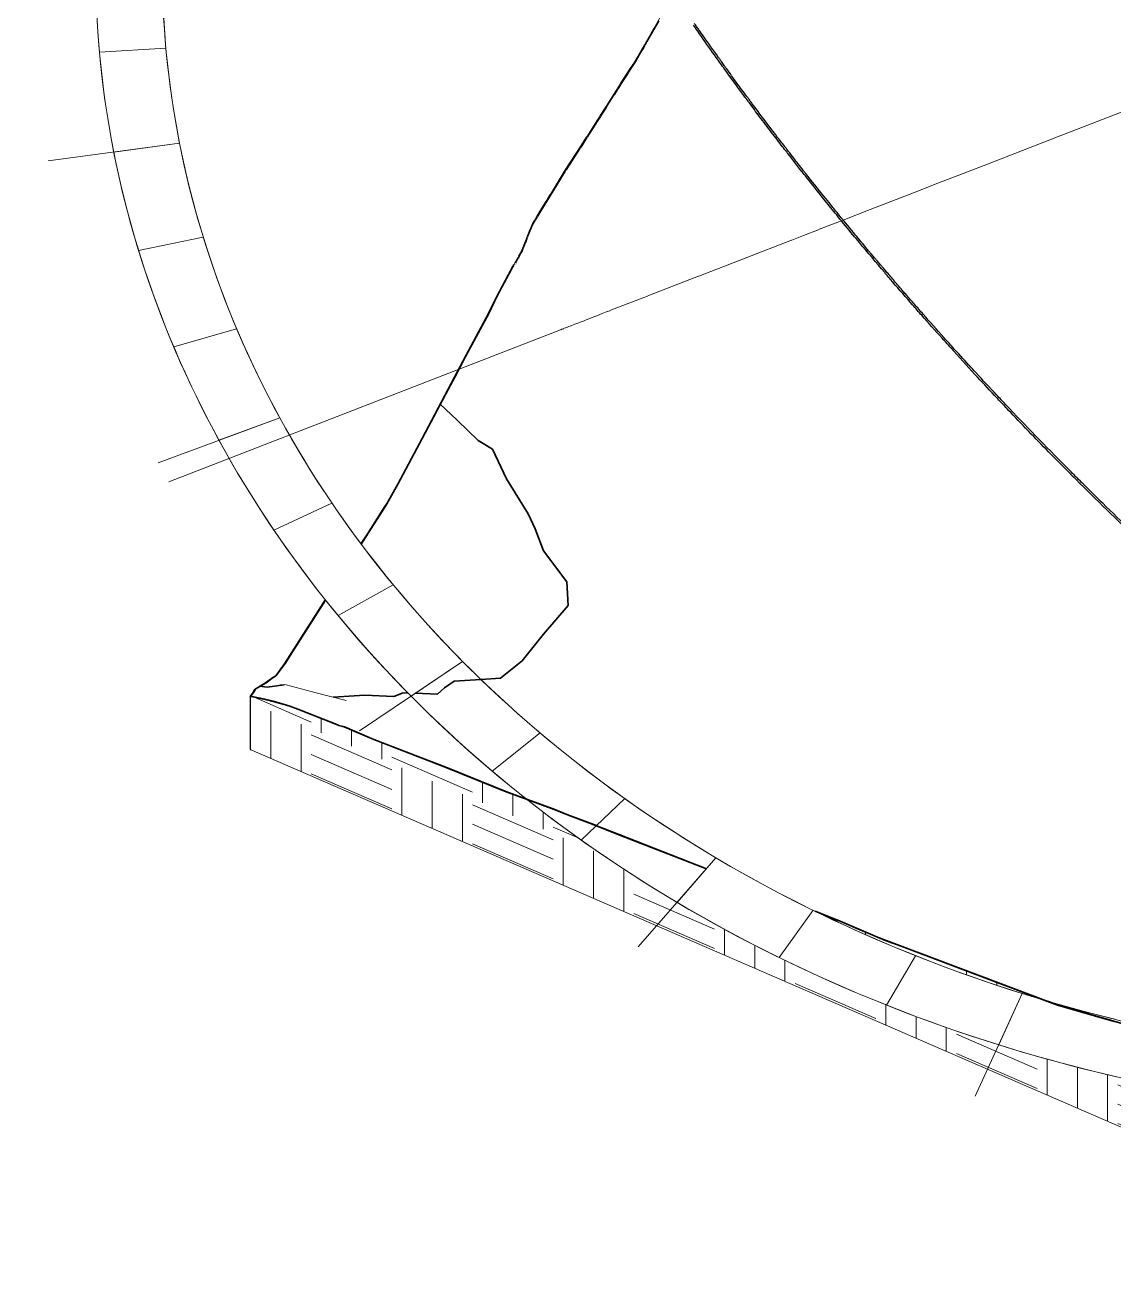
# Model space of a CAD drawing. Header units: millimetres. Extents: x -35445 to 232012, y -57203 to 42724.
# Drawn here: x 130031 to 167959, y -46527 to -2788 of the extents above; entities that cross this region are included whole.
import ezdxf

# ---------------------------------------------------------------- set-up
doc = ezdxf.new("R2010")
doc.units = ezdxf.units.MM
doc.layers.add('C-TOPO', color=7, linetype='Continuous', lineweight=9)
doc.layers.add('C-TOPO-MAJR', color=7, linetype='Continuous', lineweight=50)

msp = doc.modelspace()

# ---------------------------------------------------------------- hatches: boundary and pattern name
at = {"layer": 'C-TOPO'}
h = msp.add_hatch(dxfattribs=at)
h.set_pattern_fill('FP_7', color=256, style=0, pattern_type=2)
h.set_pattern_definition([(336.557, (173707.8, -11090.4), (2809.575, 581.39), [3062.35, -3062.35]), (336.557, (173707.8, -10415.5), (2809.575, 581.39), [3062.35, -3062.35]), (336.557, (173707.8, -9740.6), (2809.575, 581.39), [3062.35, -3062.35]), (90, (174059, -9668), (-2809.57, 3018), [1799.7, -1799.7]), (90, (175112.6, -10124.8), (-2809.57, 3018), [1799.7, -1799.7]), (90, (176166.2, -10581.7), (-2809.57, 3018), [1799.7, -1799.7])])
h.paths.add_polyline_path([(180564, -46527), (180564, -41466), (180554, -41483), (180544, -41483), (180544, -46518)])
h.paths.add_polyline_path([(180534, -46513), (180534, -41477), (179757, -41247), (177428, -40455), (176336, -40159), (177849, -40815), (176836, -40748), (175820, -40664), (174807, -40562), (173797, -40443), (172713, -40295), (171759, -40147), (170787, -39981), (169763, -39786), (168803, -39586), (167819, -39364), (166841, -39124), (165869, -38867), (164904, -38594), (163934, -38301), (162965, -37988), (162052, -37676), (161118, -37337), (160193, -36982), (159277, -36611), (158334, -36209), (157474, -35823), (156588, -35406), (155697, -34965), (154849, -34526), (153997, -34063), (153156, -33586), (152328, -33095), (151512, -32589), (150710, -32070), (149911, -31530), (149145, -30990), (148384, -30430), (147637, -29857), (147546, -29784), (146691, -29468), (144619, -28632), (143592, -28238), (142132, -27669), (141131, -27235), (140919, -27180), (140170, -26883), (139239, -26518), (138606, -26339), (138258, -26255), (137873, -26172), (137873, -28014), (179754, -46175)])
h.paths.add_polyline_path([(165332, -36689), (162965, -35802), (159807, -34607), (158605, -34092), (158326, -33978), (157788, -33769), (158605, -34154), (159459, -34536), (160395, -34934), (161227, -35270), (162076, -35595), (162965, -35918), (163863, -36225), (164768, -36517), (165241, -36662)])

# ---------------------------------------------------------------- linework, layer by layer
at = {"color": 252, "lineweight": 9}
for p, q in [((134935, -3592), (132621, -3733)), ((135410, -6904), (130829, -7518)), ((133120, -7211), (135410, -6904)), ((135410, -6904), (133120, -7211)), ((136234, -10170), (133985, -10640)), ((148686, -13400), (135041, -18699)), ((137400, -13364), (135209, -13994)), ((138900, -16462), (134668, -18032)), ((136784, -17247), (138900, -16462)), ((138900, -16462), (136784, -17247)), ((140721, -19441), (138697, -20375)), ((142851, -22278), (140933, -23353)), ((145273, -24951), (141679, -27369)), ((143476, -26160), (145273, -24951)), ((145273, -24951), (143476, -26160)), ((147969, -27440), (146306, -28773)), ((150917, -29726), (149402, -31174)), ((154096, -31791), (151384, -34894)), ((152740, -33342), (154096, -31791)), ((154096, -31791), (152740, -33342)), ((157482, -33620), (156295, -35263)), ((161048, -35200), (160040, -36921)), ((164768, -36517), (163123, -40092)), ((163945, -38305), (164768, -36517)), ((164768, -36517), (163945, -38305))]:
    msp.add_line(p, q, dxfattribs=at)
at = {"color": 254, "lineweight": 9}
for p, q in [((173291, -3844), (165992, -6678)), ((165991, -6679), (163553, -7626)), ((163551, -7626), (162006, -8226)), ((162003, -8227), (160977, -8626)), ((160975, -8627), (159472, -9211)), ((159468, -9212), (158529, -9577)), ((157692, -9902), (157150, -10112)), ((157797, -9861), (157696, -9900)), ((157851, -9840), (157801, -9859)), ((158010, -9778), (157854, -9839)), ((156732, -10275), (153501, -11529)), ((157148, -10113), (156736, -10273)), ((153183, -11653), (151720, -12221)), ((153491, -11533), (153185, -11652)), ((151716, -12223), (151000, -12501)), ((150998, -12501), (150404, -12732)), ((149502, -13082), (149327, -13151)), ((149758, -12983), (149512, -13078)), ((149871, -12939), (149758, -12983)), ((149944, -12911), (149878, -12937)), ((150131, -12838), (149950, -12908)), ((150311, -12768), (150134, -12837)), ((150400, -12734), (150317, -12766)), ((148704, -13392), (148693, -13397)), ((148728, -13383), (148719, -13387)), ((148737, -13380), (148729, -13383)), ((148757, -13372), (148744, -13377)), ((148783, -13362), (148767, -13368)), ((148799, -13355), (148783, -13362)), ((148813, -13350), (148805, -13353)), ((148826, -13345), (148818, -13348)), ((148848, -13336), (148831, -13343)), ((148885, -13322), (148850, -13336)), ((148916, -13310), (148888, -13321)), ((149000, -13278), (148924, -13307)), ((149009, -13274), (149001, -13277)), ((149061, -13254), (149013, -13272)), ((149176, -13209), (149066, -13252)), ((149322, -13152), (149184, -13206))]:
    msp.add_line(p, q, dxfattribs=at)
at = {"color": 9, "lineweight": 9}
msp.add_line((158529, -9577), (158010, -9778), dxfattribs=at)
at = {"color": 252, "lineweight": 9}
for points in [[(132539, -2614, 0), (132565, -3034, 0), (132597, -3453, 0), (132634, -3873, 0), (132676, -4292, 0), (132723, -4710, 0), (132776, -5128, 0), (132834, -5546, 0), (132898, -5963, 0), (132966, -6380, 0), (133040, -6796, 0), (133120, -7211, 0)], [(135410, -6904, 0), (135335, -6509, 0), (135264, -6112, 0), (135199, -5716, 0), (135138, -5318, 0), (135083, -4921, 0), (135033, -4522, 0), (134987, -4124, 0), (134947, -3725, 0), (134912, -3325, 0), (134882, -2926, 0), (134857, -2526, 0)], [(138900, -16462, 0), (138703, -16096, 0), (138510, -15729, 0), (138322, -15360, 0), (138139, -14989, 0), (137961, -14616, 0), (137787, -14242, 0), (137618, -13867, 0), (137454, -13490, 0), (137294, -13112, 0), (137140, -12732, 0), (136990, -12351, 0), (136845, -11969, 0), (136705, -11586, 0), (136570, -11201, 0), (136440, -10815, 0), (136315, -10428, 0), (136194, -10040, 0), (136079, -9652, 0), (135968, -9262, 0), (135863, -8871, 0), (135762, -8479, 0), (135667, -8086, 0), (135576, -7693, 0), (135491, -7299, 0), (135410, -6904, 0)], [(133120, -7211, 0), (133204, -7626, 0), (133294, -8040, 0), (133389, -8453, 0), (133490, -8865, 0), (133595, -9276, 0), (133706, -9686, 0), (133822, -10096, 0), (133943, -10504, 0), (134070, -10912, 0), (134201, -11318, 0), (134338, -11723, 0), (134480, -12127, 0), (134627, -12529, 0), (134779, -12931, 0), (134936, -13330, 0), (135098, -13729, 0), (135266, -14126, 0), (135438, -14522, 0), (135615, -14916, 0), (135798, -15309, 0), (135985, -15700, 0), (136177, -16089, 0), (136375, -16477, 0), (136577, -16863, 0), (136784, -17247, 0)], [(145273, -24951, 0), (144968, -24639, 0), (144666, -24325, 0), (144369, -24009, 0), (144075, -23690, 0), (143786, -23368, 0), (143501, -23044, 0), (143220, -22717, 0), (142943, -22388, 0), (142670, -22057, 0), (142402, -21723, 0), (142137, -21387, 0), (141877, -21049, 0), (141622, -20708, 0), (141370, -20365, 0), (141123, -20021, 0), (140881, -19674, 0), (140643, -19325, 0), (140409, -18974, 0), (140180, -18620, 0), (139955, -18265, 0), (139735, -17909, 0), (139519, -17550, 0), (139308, -17189, 0), (139102, -16827, 0), (138900, -16462, 0)], [(136784, -17247, 0), (136996, -17630, 0), (137213, -18010, 0), (137434, -18389, 0), (137661, -18766, 0), (137892, -19140, 0), (138128, -19513, 0), (138368, -19884, 0), (138614, -20253, 0), (138864, -20619, 0), (139119, -20983, 0), (139378, -21345, 0), (139642, -21705, 0), (139910, -22063, 0), (140183, -22418, 0), (140461, -22771, 0), (140743, -23121, 0), (141029, -23469, 0), (141320, -23815, 0), (141615, -24158, 0), (141914, -24498, 0), (142218, -24836, 0), (142526, -25171, 0), (142839, -25503, 0), (143155, -25833, 0), (143476, -26160, 0)], [(154096, -31791, 0), (153704, -31555, 0), (153314, -31316, 0), (152927, -31074, 0), (152543, -30828, 0), (152163, -30579, 0), (151785, -30327, 0), (151411, -30071, 0), (151040, -29813, 0), (150673, -29551, 0), (150308, -29286, 0), (149948, -29017, 0), (149590, -28746, 0), (149236, -28472, 0), (148886, -28194, 0), (148539, -27914, 0), (148196, -27630, 0), (147856, -27344, 0), (147520, -27055, 0), (147188, -26762, 0), (146859, -26467, 0), (146534, -26170, 0), (146213, -25869, 0), (145896, -25566, 0), (145583, -25260, 0), (145273, -24951, 0)], [(143476, -26160, 0), (143801, -26484, 0), (144130, -26806, 0), (144463, -27124, 0), (144800, -27440, 0), (145141, -27753, 0), (145486, -28062, 0), (145835, -28369, 0), (146188, -28673, 0), (146545, -28974, 0), (146905, -29271, 0), (147269, -29566, 0), (147637, -29857, 0), (148009, -30145, 0), (148384, -30430, 0), (148763, -30712, 0), (149145, -30990, 0), (149531, -31265, 0), (149921, -31537, 0), (150314, -31805, 0), (150710, -32070, 0), (151109, -32331, 0), (151512, -32589, 0), (151918, -32844, 0), (152328, -33095, 0), (152740, -33342, 0)], [(164768, -36517, 0), (164314, -36373, 0), (163863, -36225, 0), (163413, -36074, 0), (162965, -35918, 0), (162519, -35759, 0), (162076, -35595, 0), (161634, -35428, 0), (161194, -35257, 0), (160757, -35083, 0), (160322, -34904, 0), (159889, -34722, 0), (159459, -34536, 0), (159031, -34347, 0), (158605, -34154, 0), (158182, -33957, 0), (157761, -33756, 0), (157343, -33552, 0), (156928, -33344, 0), (156515, -33133, 0), (156105, -32918, 0), (155697, -32700, 0), (155293, -32478, 0), (154891, -32252, 0), (154492, -32023, 0), (154096, -31791, 0)], [(152740, -33342, 0), (153156, -33586, 0), (153575, -33827, 0), (153997, -34063, 0), (154421, -34296, 0), (154849, -34526, 0), (155280, -34751, 0), (155713, -34973, 0), (156149, -35191, 0), (156588, -35406, 0), (157030, -35616, 0), (157474, -35823, 0), (157921, -36026, 0), (158371, -36225, 0), (158823, -36420, 0), (159277, -36611, 0), (159734, -36799, 0), (160193, -36982, 0), (160655, -37162, 0), (161118, -37337, 0), (161584, -37508, 0), (162052, -37676, 0), (162523, -37839, 0), (162995, -37998, 0), (163469, -38153, 0), (163945, -38305, 0)], [(167990, -37413, 0), (167525, -37297, 0), (167062, -37177, 0), (166600, -37053, 0), (166139, -36925, 0), (165680, -36793, 0), (165223, -36657, 0), (164768, -36517, 0)], [(163945, -38305, 0), (164424, -38451, 0), (164904, -38594, 0), (165385, -38733, 0), (165869, -38867, 0), (166354, -38998, 0), (166841, -39124, 0), (167329, -39246, 0), (167819, -39364, 0), (168310, -39477, 0)]]:
    msp.add_polyline3d(points, dxfattribs=at)
msp.add_ellipse((181219, -765), major_axis=(48731, 0), ratio=0.823831, start_param=2.582873, end_param=4.642749, dxfattribs=at)
at = {"color": 27, "lineweight": 9}
msp.add_ellipse((181219, -765), major_axis=(46411, 0), ratio=0.823831, start_param=2.816486, end_param=4.643481, dxfattribs=at)
at = {"color": 40, "lineweight": 25}
for points in [[(153590, -3187), (153497, -3054), (153404, -2921), (153311, -2788)], [(153505, -2953), (153477, -2914), (153450, -2875), (153423, -2836)], [(154403, -4329), (154305, -4192), (154207, -4056), (154109, -3919)], [(154384, -4193), (154352, -4148), (154319, -4102), (154287, -4057)], [(155215, -5437), (155168, -5373), (155120, -5309), (155073, -5244)], [(155256, -5384), (155233, -5353), (155210, -5322), (155187, -5291)], [(155619, -5978), (155495, -5813), (155372, -5647), (155249, -5482)], [(156419, -7027), (156290, -6860), (156162, -6693), (156035, -6526)], [(156211, -6651), (156181, -6612), (156151, -6573), (156121, -6534)], [(157167, -7986), (156975, -7742), (156784, -7499), (156595, -7255)], [(157151, -7862), (157133, -7839), (157115, -7815), (157096, -7792)], [(158147, -9211), (158017, -9051), (157888, -8891), (157759, -8731)], [(158108, -9060), (158104, -9055), (158100, -9050), (158096, -9045)], [(159094, -10363), (159017, -10271), (158941, -10180), (158865, -10088)], [(160236, -11714), (160149, -11613), (160062, -11511), (159975, -11409)], [(161264, -12895), (161158, -12776), (161053, -12656), (160948, -12536)], [(163799, -15684), (163572, -15442), (163345, -15198), (163120, -14954)], [(166730, -18612), (166694, -18576), (166658, -18540), (166622, -18504)]]:
    msp.add_open_spline(points, degree=3, dxfattribs=at)
at = {"color": 41, "lineweight": 25}
for points in [[(153423, -2836), (153398, -2800), (153372, -2764), (153347, -2727)], [(153658, -3173), (153607, -3100), (153556, -3027), (153505, -2953)], [(154109, -3919), (153934, -3675), (153761, -3431), (153590, -3187)], [(154190, -3922), (154011, -3672), (153834, -3423), (153658, -3173)], [(154254, -4012), (154233, -3982), (154211, -3952), (154190, -3922)], [(154287, -4057), (154276, -4042), (154265, -4028), (154255, -4013)], [(154390, -4201), (154388, -4198), (154386, -4196), (154384, -4193)], [(154459, -4296), (154436, -4264), (154413, -4233), (154390, -4201)], [(155187, -5291), (155182, -5284), (155177, -5277), (155172, -5271)], [(155249, -5482), (155238, -5467), (155226, -5452), (155215, -5437)], [(155292, -5433), (155280, -5417), (155268, -5400), (155256, -5384)], [(155324, -5476), (155314, -5462), (155303, -5447), (155292, -5433)], [(155363, -5528), (155350, -5511), (155337, -5493), (155324, -5476)], [(156078, -6477), (155837, -6161), (155599, -5845), (155363, -5528)], [(156035, -6526), (155895, -6343), (155757, -6161), (155619, -5978)], [(156121, -6534), (156107, -6515), (156093, -6496), (156078, -6477)], [(156353, -6836), (156305, -6774), (156258, -6712), (156211, -6651)], [(156492, -7016), (156446, -6957), (156401, -6898), (156356, -6840)], [(157086, -7779), (156978, -7642), (156871, -7505), (156764, -7368)], [(157096, -7792), (157093, -7788), (157090, -7784), (157086, -7779)], [(157220, -7949), (157197, -7920), (157174, -7891), (157151, -7862)], [(157198, -8025), (157187, -8012), (157177, -7999), (157167, -7986)], [(157759, -8731), (157571, -8496), (157384, -8262), (157199, -8027)], [(157866, -8761), (157649, -8491), (157434, -8220), (157220, -7949)], [(158093, -9042), (158017, -8948), (157942, -8855), (157866, -8761)], [(158238, -9221), (158195, -9167), (158151, -9114), (158108, -9060)], [(159142, -10320), (159081, -10247), (159020, -10173), (158959, -10099)], [(159975, -11409), (159679, -11061), (159385, -10713), (159094, -10363)], [(159206, -10397), (159185, -10371), (159164, -10346), (159142, -10320)], [(160033, -11377), (159756, -11052), (159482, -10727), (159209, -10400)], [(160148, -11511), (160109, -11466), (160071, -11422), (160033, -11377)], [(160290, -11677), (160243, -11622), (160196, -11567), (160149, -11513)], [(160733, -12191), (160698, -12150), (160663, -12110), (160628, -12070)], [(161009, -12507), (160918, -12403), (160828, -12299), (160737, -12195)], [(161316, -12857), (161213, -12740), (161111, -12624), (161009, -12507)], [(161983, -13704), (161741, -13435), (161502, -13166), (161264, -12895)], [(162035, -13665), (161794, -13397), (161554, -13127), (161316, -12857)], [(163120, -14954), (162838, -14648), (162557, -14341), (162278, -14032)], [(162909, -14629), (162718, -14421), (162528, -14212), (162339, -14003)], [(163151, -14892), (163072, -14806), (162993, -14720), (162914, -14634)], [(163875, -15670), (163632, -15412), (163391, -15152), (163151, -14892)], [(164112, -16017), (164008, -15906), (163903, -15795), (163799, -15684)], [(164187, -16001), (164082, -15891), (163979, -15781), (163875, -15670)], [(164996, -16943), (164988, -16934), (164980, -16926), (164972, -16918)], [(167153, -19032), (167012, -18892), (166871, -18752), (166730, -18612)], [(167572, -19443), (167433, -19308), (167295, -19172), (167158, -19037)]]:
    msp.add_open_spline(points, degree=3, dxfattribs=at)
for points, knots in [([(155073, -5244), (154978, -5116), (154753, -4811), (154531, -4506), (154403, -4329)], [0.411146121, 0.411146121, 0.411146121, 0.411146121, 0.414907062, 0.420097689, 0.420097689, 0.420097689, 0.420097689]), ([(155172, -5271), (155057, -5116), (154818, -4791), (154582, -4466), (154459, -4296)], [0.410519995, 0.410519995, 0.410519995, 0.410519995, 0.415063451, 0.420034744, 0.420034744, 0.420034744, 0.420034744]), ([(156595, -7255), (156572, -7226), (156514, -7150), (156455, -7074), (156419, -7027)], [0.391474966, 0.391474966, 0.391474966, 0.391474966, 0.392328606, 0.393705041, 0.393705041, 0.393705041, 0.393705041]), ([(156764, -7368), (156698, -7283), (156607, -7166), (156517, -7049), (156492, -7016)], [0.390023306, 0.390023306, 0.390023306, 0.390023306, 0.392508286, 0.393464832, 0.393464832, 0.393464832, 0.393464832]), ([(158865, -10088), (158694, -9880), (158454, -9588), (158216, -9296), (158147, -9211)], [0.363596768, 0.363596768, 0.363596768, 0.363596768, 0.36975015, 0.372254054, 0.372254054, 0.372254054, 0.372254054]), ([(158959, -10099), (158769, -9870), (158529, -9578), (158290, -9284), (158238, -9221)], [0.363167918, 0.363167918, 0.363167918, 0.363167918, 0.369953121, 0.371830862, 0.371830862, 0.371830862, 0.371830862]), ([(160948, -12536), (160717, -12272), (160480, -11998), (160244, -11723), (160236, -11714)], [0.339227125, 0.339227125, 0.339227125, 0.339227125, 0.347171695, 0.347445264, 0.347445264, 0.347445264, 0.347445264]), ([(160624, -12064), (160516, -11939), (160404, -11810), (160293, -11681), (160290, -11677)], [0.343650246, 0.343650246, 0.343650246, 0.343650246, 0.347397956, 0.347517557, 0.347517557, 0.347517557, 0.347517557]), ([(162339, -14003), (162319, -13981), (162217, -13868), (162116, -13756), (162035, -13665)], [0.324162728, 0.324162728, 0.324162728, 0.324162728, 0.324842791, 0.327577625, 0.327577625, 0.327577625, 0.327577625]), ([(166622, -18504), (166554, -18436), (165778, -17659), (164966, -16824), (164231, -16048), (164187, -16001)], [0.27757197, 0.27757197, 0.27757197, 0.27757197, 0.27973246, 0.30228763, 0.3037505, 0.3037505, 0.3037505, 0.3037505])]:
    msp.add_open_spline(points, degree=3, knots=knots, dxfattribs=at)
at = {"color": 40, "lineweight": 25}
for points, knots in [([(162278, -14032), (162265, -14018), (162166, -13908), (162068, -13799), (161983, -13704)], [0.32414331, 0.32414331, 0.32414331, 0.32414331, 0.324593239, 0.327467903, 0.327467903, 0.327467903, 0.327467903]), ([(164972, -16918), (164740, -16678), (164454, -16378), (164168, -16076), (164112, -16017)], [0.294505831, 0.294505831, 0.294505831, 0.294505831, 0.302014783, 0.303846883, 0.303846883, 0.303846883, 0.303846883]), ([(171314, -23034), (171109, -22851), (170171, -22005), (168514, -20461), (166616, -18602), (165453, -17416), (164996, -16943)], [0.22797608, 0.22797608, 0.22797608, 0.22797608, 0.23427942, 0.25685787, 0.27943633, 0.29424491, 0.29424491, 0.29424491, 0.29424491]), ([(171179, -22826), (171033, -22695), (170155, -21901), (168948, -20777), (167900, -19764), (167572, -19443)], [0.23013011, 0.23013011, 0.23013011, 0.23013011, 0.23462213, 0.2571773, 0.26754004, 0.26754004, 0.26754004, 0.26754004])]:
    msp.add_open_spline(points, degree=3, knots=knots, dxfattribs=at)
at = {"layer": 'C-TOPO'}
for p, q in [((151939, -2889), (152199, -2425)), ((151614, -3458), (151937, -2892)), ((151608, -3469), (151477, -3696)), ((151474, -3702), (151271, -4054)), ((151099, -4314), (150764, -4838)), ((151099, -4314), (151255, -4078)), ((151258, -4074), (151271, -4054)), ((150760, -4845), (150279, -5600)), ((150064, -5940), (150237, -5668)), ((150279, -5600), (150237, -5668)), ((149946, -6125), (150060, -5946)), ((149593, -6679), (149946, -6125)), ((149394, -6990), (148845, -7834)), ((149394, -6990), (149590, -6683)), ((148672, -8115), (148845, -7834)), ((148316, -8696), (148667, -8123)), ((148225, -8844), (148314, -8700)), ((147931, -9324), (148149, -8969)), ((148150, -8966), (148223, -8848)), ((147704, -9694), (147759, -9604)), ((147760, -9603), (147858, -9443)), ((147860, -9440), (147928, -9329)), ((147594, -9971), (147527, -10139)), ((147645, -9841), (147595, -9968)), ((147704, -9694), (147648, -9835)), ((147364, -10555), (147392, -10484)), ((147394, -10478), (147443, -10351)), ((147448, -10341), (147512, -10176)), ((147514, -10170), (147522, -10151)), ((147525, -10144), (147522, -10151)), ((147189, -10895), (147146, -10974)), ((147214, -10850), (147190, -10894)), ((147321, -10657), (147219, -10841)), ((147329, -10642), (147321, -10655)), ((147332, -10637), (147362, -10558)), ((146849, -11490), (146988, -11230)), ((146988, -11230), (147045, -11139)), ((147054, -11125), (147059, -11117)), ((147065, -11108), (147071, -11098)), ((147077, -11089), (147082, -11080)), ((147096, -11059), (147114, -11030)), ((147116, -11027), (147122, -11017)), ((147136, -10991), (147126, -11009)), ((147143, -10979), (147137, -10990)), ((146452, -12225), (146849, -11490)), ((146166, -12821), (146452, -12225)), ((146166, -12821), (145384, -14271)), ((145384, -14271), (144983, -15033)), ((144983, -15033), (144753, -15454)), ((144753, -15454), (143847, -17170)), ((143847, -17170), (142988, -18793)), ((142627, -19440), (142988, -18793)), ((141931, -20529), (142556, -19552)), ((142556, -19552), (142627, -19440)), ((141931, -20529), (141727, -20849)), ((140482, -22797), (139317, -24621)), ((139050, -25039), (139317, -24621)), ((138750, -25448), (139050, -25039)), ((138066, -25889), (138404, -25690)), ((138404, -25690), (138663, -25499)), ((138750, -25448), (138663, -25499)), ((139129, -25771), (138943, -25753)), ((139129, -25771), (140170, -26040)), ((137862, -26170), (137927, -26076)), ((137910, -26180), (137862, -26170)), ((137873, -28014), (137873, -26172)), ((137882, -26174), (137882, -28039)), ((137910, -26180), (138352, -26276)), ((137927, -26076), (138027, -25920)), ((138066, -25889), (138027, -25920)), ((141210, -26309), (140170, -26040)), ((138708, -26365), (138352, -26276)), ((139254, -26522), (138708, -26365)), ((139254, -26522), (139515, -26623)), ((140842, -27150), (139515, -26623)), ((141210, -26309), (141200, -26306)), ((140955, -27195), (140842, -27150)), ((140955, -27195), (141131, -27235)), ((141486, -27389), (141131, -27235)), ((142162, -27682), (141486, -27389)), ((142162, -27682), (144117, -28441)), ((180534, -46513), (137873, -28014)), ((137882, -28039), (137893, -28023)), ((144117, -28441), (144715, -28668)), ((146780, -29505), (144715, -28668)), ((146780, -29505), (147546, -29784)), ((147546, -29784), (148449, -30115)), ((148911, -30303), (148449, -30115)), ((149813, -30640), (148911, -30303)), ((149813, -30640), (150004, -30723)), ((150707, -30998), (150004, -30723)), ((153750, -32187), (150707, -30998)), ((157754, -33753), (158334, -33981)), ((158347, -33986), (158334, -33981)), ((158469, -34033), (158347, -33986)), ((158965, -34249), (158469, -34033)), ((159194, -34348), (158965, -34249)), ((159194, -34348), (159807, -34607)), ((159814, -34610), (159807, -34607)), ((159884, -34638), (159814, -34610)), ((159961, -34668), (159884, -34638)), ((159961, -34668), (160533, -34882)), ((163975, -36184), (160533, -34882)), ((165332, -36689), (163975, -36184)), ((165980, -36931), (165332, -36689)), ((167958, -37500), (165980, -36931))]:
    msp.add_line(p, q, dxfattribs=at)
at = {"layer": 'C-TOPO', "lineweight": 35}
for p, q in [((151646, -3444), (151981, -2857)), ((151981, -2857), (152103, -2640)), ((151523, -3659), (151624, -3483)), ((151627, -3478), (151646, -3444)), ((151318, -4013), (151520, -3663)), ((150977, -4542), (151114, -4328)), ((151114, -4328), (151268, -4095)), ((151270, -4091), (151291, -4060)), ((151291, -4060), (151315, -4019)), ((150774, -4861), (150976, -4545)), ((150300, -5605), (150545, -5221)), ((150548, -5215), (150772, -4864)), ((150074, -5962), (150257, -5675)), ((150257, -5675), (150300, -5605)), ((149960, -6142), (150071, -5967)), ((149606, -6696), (149957, -6145)), ((149361, -7078), (149420, -6988)), ((149420, -6988), (149603, -6701)), ((148874, -7826), (149357, -7085)), ((148751, -8026), (148847, -7870)), ((148848, -7869), (148874, -7826)), ((148330, -8713), (148682, -8139)), ((148683, -8138), (148751, -8027)), ((148237, -8864), (148328, -8716)), ((147926, -9371), (148158, -8993)), ((148165, -8983), (148235, -8867)), ((147702, -9736), (147869, -9465)), ((147875, -9455), (147925, -9374)), ((147536, -10154), (147702, -9736)), ((147401, -10499), (147454, -10364)), ((147457, -10357), (147523, -10187)), ((147526, -10179), (147535, -10158)), ((147159, -10990), (147212, -10893)), ((147215, -10889), (147226, -10868)), ((147230, -10860), (147305, -10725)), ((147307, -10721), (147330, -10678)), ((147333, -10673), (147373, -10571)), ((147373, -10569), (147397, -10510)), ((146886, -11464), (147014, -11224)), ((147014, -11224), (147057, -11156)), ((147066, -11142), (147071, -11134)), ((147076, -11126), (147083, -11115)), ((147089, -11106), (147094, -11097)), ((147108, -11076), (147126, -11048)), ((147128, -11044), (147136, -11032)), ((147138, -11027), (147148, -11010)), ((147149, -11009), (147155, -10997)), ((146477, -12220), (146886, -11464)), ((146183, -12835), (146477, -12220)), ((145377, -14328), (146183, -12835)), ((144996, -15052), (145377, -14328)), ((144779, -15451), (144996, -15052)), ((143864, -17185), (144779, -15451)), ((143017, -18782), (143864, -17185)), ((142637, -19464), (143017, -18782)), ((141904, -20612), (142562, -19581)), ((142562, -19581), (142637, -19464)), ((141741, -20867), (141904, -20612)), ((139348, -24611), (140496, -22815)), ((139088, -25020), (139348, -24611)), ((138768, -25456), (139088, -25020)), ((138080, -25898), (138427, -25693)), ((138427, -25693), (138676, -25510)), ((138676, -25510), (138768, -25456)), ((138338, -26255), (137873, -26155)), ((137882, -26174), (137983, -26028)), ((137983, -26028), (138053, -25919)), ((138053, -25919), (138080, -25898)), ((138674, -26339), (138338, -26255)), ((139251, -26505), (138674, -26339)), ((139527, -26612), (139251, -26505)), ((140830, -27130), (139527, -26612)), ((140959, -27180), (140830, -27130)), ((141161, -27227), (140959, -27180)), ((141501, -27375), (141161, -27227)), ((142180, -27669), (141501, -27375)), ((144102, -28415), (142180, -27669)), ((144690, -28638), (144102, -28415)), ((146773, -29482), (144690, -28638)), ((147499, -29747), (146773, -29482)), ((148428, -30087), (147499, -29747)), ((148907, -30283), (148428, -30087)), ((149843, -30632), (148907, -30283)), ((150025, -30711), (149843, -30632)), ((150690, -30972), (150025, -30711)), ((153763, -32172), (150690, -30972)), ((158326, -33958), (157552, -33654)), ((158343, -33965), (158326, -33958)), ((158509, -34030), (158343, -33965)), ((158998, -34242), (158509, -34030)), ((159313, -34378), (158998, -34242)), ((159808, -34588), (159313, -34378)), ((159814, -34590), (159808, -34588)), ((159870, -34613), (159814, -34590)), ((159933, -34637), (159870, -34613)), ((160395, -34810), (159933, -34637)), ((163934, -36149), (160395, -34810)), ((165599, -36769), (163934, -36149)), ((165678, -36798), (165599, -36769)), ((165997, -36917), (165680, -36799)), ((169883, -38035), (165997, -36917))]:
    msp.add_line(p, q, dxfattribs=at)
at = {"layer": 'C-TOPO-MAJR', "lineweight": 35}
for p, q in [((144636, -25873), (144981, -25640)), ((144981, -25640), (145910, -25579)), ((140762, -26193), (141871, -26126)), ((143202, -26044), (143369, -26051))]:
    msp.add_line(p, q, dxfattribs=at)
for points in [[(145808, -17259, 0), (145086, -16545, 0), (144475, -15980, 0)], [(146797, -18586, 0), (146312, -17557, 0), (145808, -17259, 0)], [(148088, -21101, 0), (147802, -20336, 0), (147551, -19814, 0), (146797, -18586, 0)], [(148091, -23999, 0), (148953, -22999, 0), (148898, -22178, 0), (148088, -21101, 0)], [(145910, -25579, 0), (146595, -25534, 0), (147344, -24929, 0), (148091, -23999, 0)], [(138192, -25815, 0), (138467, -25847, 0), (139050, -25764, 0)], [(141871, -26126, 0), (142872, -26171, 0), (143202, -26044, 0)], [(143622, -26062, 0), (144396, -26095, 0), (144636, -25873, 0)]]:
    msp.add_polyline3d(points, dxfattribs=at)

doc.saveas('drawing.dxf')
